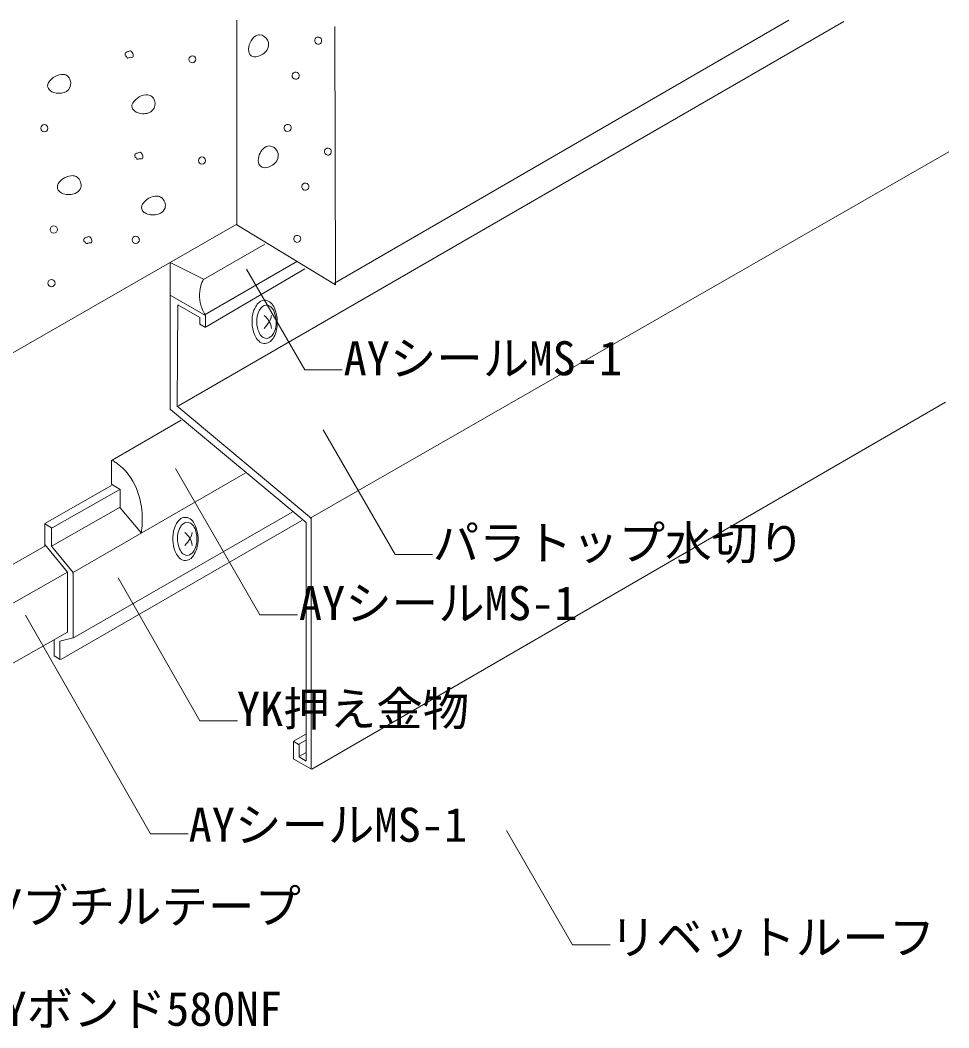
# Model space of a CAD drawing. Units: millimetres, scale not verified. Extents: x -9027 to 5741, y -638 to 9286.
# Drawn here: x -130 to 789, y -585 to 412 of the extents above; entities that cross this region are included whole.
import ezdxf
from ezdxf.enums import TextEntityAlignment as Align

# ---------------------------------------------------------------- set-up
doc = ezdxf.new("R2010")
doc.units = ezdxf.units.MM
doc.header["$LTSCALE"] = 10
doc.layers.add('0-0_文字', color=7, linetype='Continuous', lineweight=18)
doc.layers.add('0-1_レイヤー 3', color=7, linetype='Continuous', lineweight=18)
doc.styles.add('ＭＳ ゴシック', font='')
doc.styles.get('ＭＳ ゴシック').set_extended_font_data('MS Gothic')

msp = doc.modelspace()

# ---------------------------------------------------------------- linework, layer by layer
at = {"layer": '0-0_文字'}
for points in [[(93.71, 165.46), (151.31, 65.66), (188.31, 65.66)], [(169.51, 6.46), (240.71, -116.94), (277.91, -116.94)], [(23.51, -31.94), (107.11, -176.54), (144.11, -176.54)], [(-33.09, -140.14), (47.71, -281.54), (84.71, -281.54)], [(-124.89, -177.14), (-1.09, -393.54), (36.11, -393.54)], [(350.91, -390.14), (416.31, -503.34), (453.51, -503.34)]]:
    msp.add_lwpolyline(points, dxfattribs=at)
at = {"layer": '0-1_レイヤー 3'}
for p, q in [((26.51, 30.06), (684.91, 410.66)), ((180.91, 151.46), (630.51, 411.86)), ((156.71, -80.94), (788.71, 281.46)), ((51.31, 155.06), (111.91, 190.06)), ((18.11, 172.06), (51.31, 155.46)), ((18.11, 139.86), (18.11, 172.06)), ((52.71, 120.66), (144.31, 173.26)), ((53.91, 108.26), (151.51, 165.86)), ((25.71, 129.66), (25.11, 30.46)), ((53.11, 119.46), (53.11, 108.06)), ((24.91, 30.06), (157.91, -81.34)), ((158.51, -329.34), (785.31, 33.86)), ((18.51, 26.46), (152.71, -85.34)), ((29.11, 16.06), (-39.29, -23.74)), ((-78.49, -134.94), (92.51, -36.34)), ((-98.69, -90.54), (-32.29, -52.94)), ((-98.69, -108.34), (-31.09, -70.14)), ((-77.29, -199.34), (138.91, -75.14)), ((-10.29, -95.94), (-31.09, -70.74)), ((-105.89, -86.54), (-99.09, -90.54)), ((-89.89, -220.74), (148.51, -83.34)), ((152.71, -85.34), (152.71, -320.94)), ((157.71, -80.34), (157.71, -329.54)), ((-90.89, -202.74), (-77.89, -199.34)), ((-96.49, -201.74), (-96.49, -217.34)), ((-90.89, -202.74), (-90.89, -220.54)), ((-96.49, -217.34), (-90.49, -220.74)), ((140.31, -301.54), (152.31, -294.74)), ((140.31, -301.94), (140.31, -319.54)), ((140.51, -301.94), (145.91, -305.14)), ((145.51, -304.74), (152.11, -300.94)), ((145.71, -305.14), (145.71, -317.34)), ((145.51, -316.94), (152.71, -312.74)), ((145.91, -317.34), (152.71, -321.34)), ((140.51, -319.54), (157.91, -329.54))]:
    msp.add_line(p, q, dxfattribs=at)
for points in [[(84.31, 209.86), (-415.29, -76.74), (-415.29, 409.26)], [(181.31, 405.46), (181.71, 149.86), (84.31, 209.26), (84.31, 411.86)], [(53.11, 119.66), (18.11, 139.86), (18.11, 26.26)], [(25.71, 130.26), (47.71, 117.66), (47.71, 110.86), (53.11, 107.86)], [(-31.09, -70.74), (-31.09, -52.54), (-39.69, -47.34), (-39.69, -23.74)], [(-39.89, -48.54), (-105.69, -86.14), (-105.69, -108.54)], [(-99.09, -90.54), (-99.09, -108.54), (-77.69, -134.74), (-77.69, -199.54)], [(-105.69, -108.54), (-173.29, -146.94), (-151.09, -172.74), (-83.49, -134.54)], [(-105.69, -107.14), (-83.49, -134.54), (-83.49, -193.94)], [(-83.49, -193.94), (-151.09, -232.14), (-151.09, -172.74)]]:
    msp.add_lwpolyline(points, dxfattribs=at)
for centre, radius, start, end in [((112.55, 382.63), 16.74, 125.09847, 186.0583), ((107.16, 389.14), 8.34, 93.08614, 120.47915), ((105.86, 387.71), 9.79, 327.17232, 85.04107), ((165.05, 391.62), 3.81, 131.84936, 214.4651), ((164.85, 391.78), 3.74, 218.36402, 303.45543), ((164.57, 391.34), 3.74, 38.36402, 123.45543), ((164.24, 391.52), 3.91, 313.05579, 33.25866), ((-24.3, 378.21), 2.04, 108.61041, 170.66052), ((-71.07, 493.39), 122.28, 292.15746, 293.50985), ((-21.45, 379.35), 2.09, 48.72456, 113.8607), ((-24, 376.8), 5.7, 21.24493, 46.39149), ((101.79, 381.53), 5.92, 186.49763, 250.87877), ((100.1, 392.34), 17.16, 304.85211, 324.59697), ((-21, 377.9), 5.35, 173.14146, 197.88149), ((-25.75, 375.51), 0.821, 21.99841, 114.39877), ((-20.44, 377.94), 5.02, 204.96372, 221.98883), ((-23.52, 375.27), 0.945, 226.46294, 270.53419), ((-23.66, 376.3), 1.98, 274.19384, 313.55672), ((-20.56, 368.15), 6.93, 82.4688, 104.46766), ((-19.56, 376.69), 1.67, 266.77284, 301.2997), ((-25.64, 376.53), 7.33, 0.38496, 18.53968), ((-20.29, 376.44), 1.98, 323.69172, 4.18831), ((40.42, 372.94), 3.72, 91.68287, 175.04398), ((40.44, 373.39), 3.73, 181.95125, 268.04875), ((40.13, 373.08), 3.59, 2.91793, 87.08207), ((40.11, 373.25), 3.6, 273.17232, 0.10083), ((102.4, 384.71), 9.13, 253.8154, 281.45644), ((101.02, 390.78), 15.35, 281.98425, 305.37993), ((142.59, 356.85), 3.62, 129.05838, 217.25607), ((142.49, 356.74), 3.65, 39.54759, 126.76686), ((142.1, 356.91), 3.87, 312.52268, 33.79177), ((-96.94, 346.8), 6.1, 147.7186, 178.33756), ((-87.78, 341.5), 16.67, 87.82764, 149.10268), ((-88.11, 349.97), 8.24, 54.21343, 83.31422), ((-89.86, 349.42), 9.78, 289.16268, 47.78987), ((142.52, 356.91), 3.6, 218.76464, 307.54982), ((-96.42, 347.33), 6.62, 182.98597, 230.71804), ((-92.24, 353.62), 14.16, 233.73899, 268.96827), ((-91.63, 356.55), 17.11, 267.1289, 286.9279), ((-13.54, 326.6), 6.1, 147.71864, 178.3376), ((-4.38, 321.3), 16.67, 87.82764, 149.10268), ((-4.71, 329.77), 8.24, 54.21343, 83.31422), ((-6.46, 329.22), 9.78, 289.16268, 47.78987), ((-13.02, 327.13), 6.62, 182.98595, 230.71802), ((-8.84, 333.42), 14.16, 233.73899, 268.96827), ((-8.23, 336.35), 17.11, 267.1289, 286.9279), ((-106.16, 304.73), 3.73, 91.95125, 178.04875), ((-106.16, 304.99), 3.73, 181.95125, 268.04875), ((-106.42, 304.73), 3.73, 1.95125, 88.04875), ((-106.42, 304.99), 3.73, 271.95125, 358.04875), ((134.59, 305.25), 3.62, 129.05838, 217.25607), ((134.52, 305.34), 3.62, 219.05838, 307.25607), ((134.46, 304.85), 3.87, 42.52268, 123.79177), ((134.1, 305.31), 3.87, 312.52268, 33.79177), ((-14.78, 277.97), 1.99, 107.87311, 172.09956), ((6.28, 225.5), 58.52, 108.9135, 111.73277), ((-11.76, 279.3), 1.82, 50.56855, 120.63404), ((-13.93, 276.81), 5.11, 18.81251, 49.50688), ((122.19, 272.91), 16.78, 134.20219, 186.32289), ((116.95, 278), 9.48, 93.86732, 132.95693), ((115.65, 277.87), 9.61, 326.72931, 86.09192), ((174.28, 281.75), 3.47, 128.68442, 217.06555), ((174.35, 281.88), 3.6, 217.98461, 303.09075), ((174.29, 281.54), 3.65, 39.54759, 126.76686), ((173.93, 281.8), 3.78, 308.90463, 32.91481), ((-11.48, 277.76), 5.29, 174.82016, 198.78247), ((-16.16, 275.29), 0.834, 12.9301, 113.13847), ((-11.89, 276.91), 3.75, 202.4525, 222.48988), ((-14, 275.06), 0.937, 226.25346, 270.74367), ((-14.14, 276.33), 2.21, 273.98496, 311.12954), ((-10.86, 258.58), 16.18, 86.9099, 96.48441), ((-10, 275.68), 0.944, 270.49795, 318.63639), ((-12.62, 276.96), 3.83, 330.25264, 23.01443), ((49.84, 272.73), 3.73, 91.95125, 178.04875), ((49.84, 272.99), 3.73, 181.95127, 268.04877), ((49.58, 272.73), 3.73, 1.95125, 88.04875), ((49.58, 272.99), 3.73, 271.95123, 358.04873), ((111.71, 272.05), 6.28, 189.05499, 266.51537), ((109.69, 282.55), 17.17, 304.86188, 324.58718), ((111.16, 280.13), 14.35, 270.69218, 305.58836), ((-87.59, 246.7), 5.83, 147.2131, 213.50533), ((-78.19, 241.31), 16.66, 88.12757, 149.1258), ((-78.57, 250.19), 7.82, 53.25054, 83.25178), ((-79.75, 248.59), 9.81, 345.4326, 53.35469), ((152.32, 247.01), 3.87, 132.52258, 213.79187), ((151.9, 246.98), 3.62, 39.05838, 127.25607), ((-85.13, 248.9), 9.11, 216.53201, 244.52307), ((-82.59, 254.65), 15.39, 245.16681, 268.87113), ((-82.2, 259.57), 20.32, 268.05494, 276.52628), ((-81.23, 252.9), 13.59, 275.63934, 298.84358), ((-78.9, 249.12), 9.16, 297.5254, 340.86775), ((151.96, 247.47), 3.87, 222.52268, 303.79177), ((151.83, 247.07), 3.62, 309.05838, 37.25607), ((-4.19, 226.5), 5.83, 147.2131, 213.50533), ((5.21, 221.11), 16.66, 88.12757, 149.1258), ((4.83, 229.99), 7.82, 53.25054, 83.25178), ((3.65, 228.39), 9.81, 345.4326, 53.35469), ((-1.73, 228.7), 9.11, 216.53201, 244.52307), ((0.81, 234.45), 15.39, 245.16681, 268.87113), ((2.17, 232.7), 13.59, 275.63934, 298.84358), ((4.5, 228.92), 9.16, 297.5254, 340.86775), ((1.2, 239.37), 20.32, 268.05494, 276.52628), ((-96.76, 204.53), 3.73, 91.95125, 178.04875), ((-96.76, 204.79), 3.73, 181.95125, 268.04875), ((-97.02, 204.53), 3.73, 1.95125, 88.04875), ((-97.02, 204.79), 3.73, 271.95125, 358.04875), ((-62.23, 194.24), 5.11, 173.7146, 198.0246), ((-65.31, 194.52), 2.02, 109.76437, 171.88831), ((-66.74, 191.82), 0.909, 16.5751, 112.57115), ((-44.53, 144.73), 55.97, 109.5847, 112.54719), ((-62.29, 193.74), 3.95, 204.90104, 224.38085), ((-64.42, 191.76), 1.04, 228.64628, 270.60085), ((-64.55, 192.95), 2.23, 273.64459, 310.85346), ((-62.33, 195.75), 1.96, 52.17325, 119.35396), ((-61.41, 178.63), 12.74, 86.02155, 97.55827), ((-63.58, 194.44), 3.77, 28.62178, 49.48449), ((-60.54, 192.63), 1.29, 270.48092, 311.228), ((-70.85, 190.31), 12.13, 23.0689, 29.28168), ((-63.85, 193.36), 4.49, 337.7688, 22.2312), ((-15.76, 194.33), 3.73, 91.95127, 178.04877), ((-15.68, 194.67), 3.81, 183.10799, 266.89198), ((-16.02, 194.33), 3.73, 1.95125, 88.04875), ((-16.07, 194.64), 3.79, 272.74414, 357.25586), ((144.23, 195.32), 3.74, 128.36402, 213.45543), ((143.92, 195.59), 3.65, 219.54759, 306.76686), ((143.96, 195.17), 3.71, 42.15178, 123.59819), ((143.83, 195.47), 3.62, 309.05838, 37.25607), ((-99.11, 151.48), 3.79, 92.74414, 177.25586), ((-99.16, 151.79), 3.73, 181.95125, 268.04875), ((-99.5, 151.45), 3.81, 3.10801, 86.89199), ((-99.42, 151.79), 3.73, 271.95125, 358.04875), ((72.21, 142.84), 24.52, 148.46122, 165.87147), ((82.33, 139.74), 35.1, 165.0065, 201.10768), ((115.81, 121.5), 14.66, 131.1111, 151.63782), ((111.75, 126.13), 8.5, 56.06885, 131.02852), ((113.5, 123.52), 6.28, 59.63369, 129.89359), ((107.35, 120.76), 15.43, 29.95544, 53.6423), ((94.88, 143.34), 48.12, 199.72221, 209.75196), ((133.27, 113.54), 34.08, 167.5889, 207.0074), ((124.91, 115.65), 25.46, 149.78339, 168.18201), ((123.89, 115.14), 19.84, 149.98842, 170.35236), ((116.63, 119.52), 11.36, 129.04575, 150.79548), ((110.4, 119.41), 11.41, 29.68659, 56.65748), ((96.53, 113.12), 26.61, 349.4683, 26.65819), ((88.9, 112.98), 35.38, 348.05518, 25.94736), ((130.49, 113.6), 26.61, 169.46819, 206.6583), ((92.35, 97.64), 28.93, 40.79542, 49.57068), ((87.44, 131.2), 33.96, 314.20029, 328.89231), ((100.07, 104.22), 18.78, 30.16542, 40.98513), ((98.39, 104.11), 20.31, 7.79496, 28.06088), ((98.31, 123.06), 20.48, 332.68347, 350.44663), ((116.62, 107.31), 11.41, 209.68659, 236.65748), ((110.39, 107.2), 11.36, 309.04575, 330.79548), ((103.13, 111.59), 19.84, 329.98842, 350.35236), ((97.95, 110.76), 26.06, 330.83661, 348.71367), ((115.95, 105.25), 14.89, 208.85903, 233.09901), ((111.77, 100.33), 8.45, 235.75317, 311.3305), ((113.52, 103.2), 6.28, 239.63369, 309.89359), ((107.49, 105.52), 15.18, 310.50157, 330.55351), ((-54.99, -53.97), 34.07, 55.07746, 62.55259), ((-68.3, -72.96), 57.26, 21.70967, 55.03214), ((-82.16, -79.8), 72.67, 3.01655, 22.68202), ((-109.51, -82.47), 100.13, 352.26767, 3.71523), ((46.51, -99.15), 25.46, 149.78339, 168.18201), ((37.43, -93.32), 14.69, 131.1344, 151.61452), ((46.6, -100.04), 20.99, 150.61616, 170.62579), ((33.3, -88.51), 8.35, 55.6594, 131.49327), ((38.23, -95.28), 11.36, 129.04575, 150.79548), ((35.1, -91.28), 6.28, 59.63369, 129.89359), ((29.04, -93.55), 14.92, 28.8868, 53.07124), ((32, -95.39), 11.41, 29.68659, 56.65748), ((18.11, -101.7), 26.64, 349.84607, 26.68367), ((11.75, -101.81), 34.08, 347.5889, 27.0074), ((54.87, -101.26), 34.08, 167.5889, 207.0074), ((51.85, -101.25), 26.37, 169.87874, 206.78913), ((13.95, -117.16), 28.93, 40.79542, 49.57068), ((21.67, -110.58), 18.78, 30.16544, 40.98515), ((21.58, -91.75), 18.83, 330.0958, 349.63159), ((12.08, -86.77), 29.56, 314.26844, 330.92085), ((19.99, -110.69), 20.31, 7.79496, 28.06088), ((24.7, -103.16), 19.9, 329.88125, 350.61735), ((20.11, -103.92), 25.46, 329.78339, 348.18201), ((37.58, -109.53), 14.92, 208.8868, 233.07124), ((38.22, -107.49), 11.41, 209.68659, 236.65748), ((35.12, -111.6), 6.28, 239.63369, 309.89359), ((29.19, -109.76), 14.69, 311.1344, 331.61452), ((31.99, -107.6), 11.36, 309.04575, 330.79548), ((33.32, -114.57), 8.35, 235.6594, 311.49327)]:
    msp.add_arc(centre, radius, start, end, dxfattribs=at)

# ---------------------------------------------------------------- texts
at = {"layer": '0-0_文字', "style": 'ＭＳ ゴシック'}
for s, p in [('AYシールMS-1', (189.77, 50.3)), ('パラトップ水切り', (278.01, -132.34)), ('AYシールMS-1', (145.59, -192.04)), ('YK押え金物', (84.25, -296.66)), ('AYシールMS-1', (36.49, -411.38)), ('AYブチルテープ', (-174.19, -492.12)), ('リベットルーフ', (453.21, -522.78)), ('AYボンド580NF', (-169.65, -593.52))]:
    msp.add_text(s, height=33.72, dxfattribs=at).set_placement(p, align=Align.BOTTOM_LEFT)

doc.saveas('drawing.dxf')
